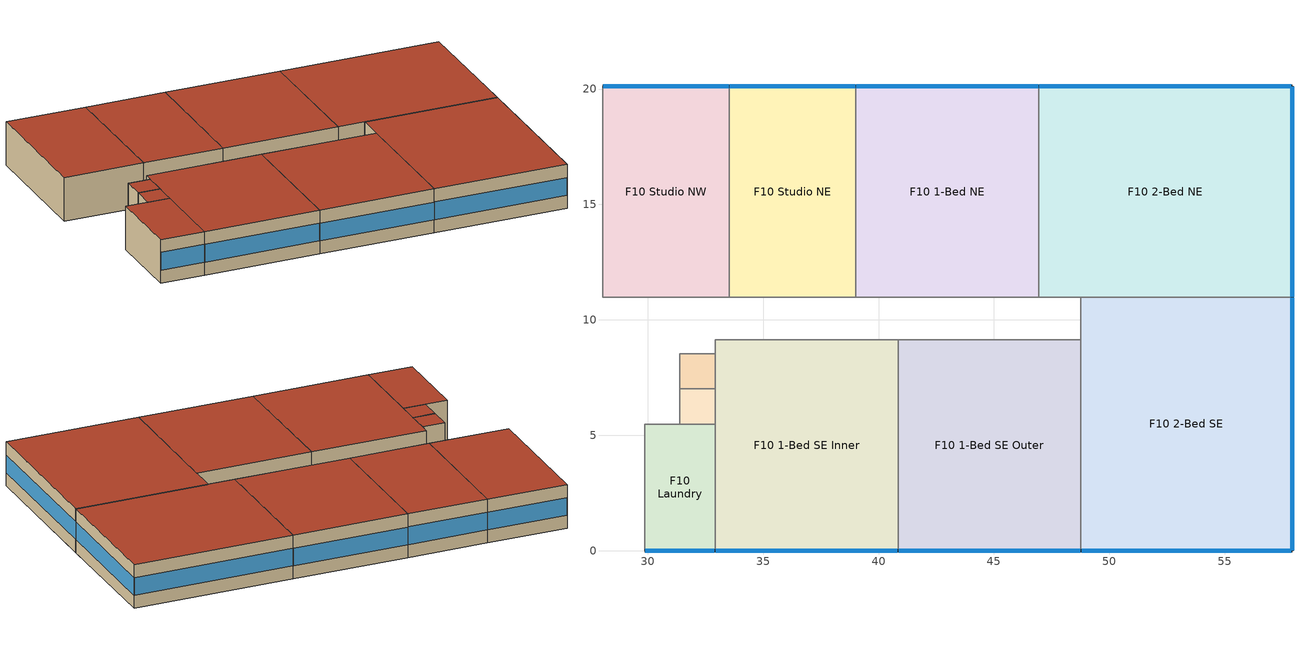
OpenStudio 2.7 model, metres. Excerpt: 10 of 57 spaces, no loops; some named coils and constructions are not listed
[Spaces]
F10 1-Bed NE
 floor adiabatic (TypicalFloorInterior): 46.94,20.12 46.94,10.97 39.01,10.97 39.01,20.12 z27.43
 wall outside (ResMetalFramedWall): 46.94,20.12 39.01,20.12 z27.43:30.48
 wall to F10 Studio NE (MetalFrameWallInterior): 39.01,20.12 39.01,10.97 z27.43:30.48
 wall to F10 2-Bed NE (MetalFrameWallInterior): 46.94,10.97 46.94,20.12 z27.43:30.48
 wall to F10 Corridor (MetalFrameWallInterior): 39.01,10.97 46.94,10.97 z27.43:30.48
 window (Res Fixed Window): 46.91,20.12 39.04,20.12 z28.35:29.57
 roof outside (FlatResWoodFramingAndOtherRoof): 46.94,10.97 46.94,20.12 39.01,20.12 39.01,10.97 z30.48
F10 Studio NE
 floor adiabatic (TypicalFloorInterior): 39.01,20.12 39.01,10.97 33.53,10.97 33.53,20.12 z27.43
 wall outside (ResMetalFramedWall): 39.01,20.12 33.53,20.12 z27.43:30.48
 wall to F10 Corridor: 33.53,10.97 39.01,10.97 z27.43:30.48
 wall to F10 Studio NW (MetalFrameWallInterior): 33.53,20.12 33.53,10.97 z27.43:30.48
 window (Res Fixed Window): 38.99,20.12 33.55,20.12 z28.35:29.58
 roof outside (FlatResWoodFramingAndOtherRoof): 39.01,10.97 39.01,20.12 33.53,20.12 33.53,10.97 z30.48
F10 2-Bed NE
 floor adiabatic (TypicalFloorInterior): 57.91,20.12 57.91,10.97 46.94,10.97 46.94,20.12 z27.43
 wall outside (ResMetalFramedWall): 57.91,10.97 57.91,20.12 46.94,20.12 z27.43:30.48
 wall to F10 2-Bed SE (MetalFrameWallInterior): 48.77,10.97 57.91,10.97 z27.43:30.48
 wall to F10 Corridor (MetalFrameWallInterior): 46.94,10.97 48.77,10.97 z27.43:30.48
 window (Res Fixed Window): 57.91,11 57.91,20.09 / 57.89,20.12 46.96,20.12 z28.35:29.57
 roof outside (FlatResWoodFramingAndOtherRoof): 57.91,10.97 57.91,20.12 46.94,20.12 46.94,10.97 z30.48
F10 1-Bed SE Inner
 floor adiabatic (TypicalFloorInterior): 40.84,9.14 40.84,0 32.92,0 32.92,9.14 z27.43
 wall outside (ResMetalFramedWall): 32.92,0 40.84,0 z27.43:30.48
 wall to F10 Elevator NE (MetalFrameWallInterior): 32.92,8.53 32.92,7.01 z27.43:30.48
 wall to F10 Corridor (MetalFrameWallInterior): 40.84,9.14 32.92,9.14 32.92,8.53 z27.43:30.48
 wall to F10 1-Bed SE Outer (MetalFrameWallInterior): 40.84,0 40.84,9.14 z27.43:30.48
 wall to F10 Elevator SE (MetalFrameWallInterior): 32.92,7.01 32.92,5.49 z27.43:30.48
 wall to F10 Laundry (MetalFrameWallInterior): 32.92,5.49 32.92,0 z27.43:30.48
 window (Res Fixed Window): 32.94,0 40.82,0 z28.35:29.57
 roof outside (FlatResWoodFramingAndOtherRoof): 40.84,0 40.84,9.14 32.92,9.14 32.92,0 z30.48
F10 Elevator NE
 floor adiabatic (TypicalFloorInterior): 32.92,8.53 32.92,7.01 31.39,7.01 31.39,8.53 z27.43
 wall to F10 Corridor: 32.92,8.53 31.39,8.53 31.39,7.01 z27.43:30.48
 wall to F10 Elevator SE (MetalFrameWallInterior): 31.39,7.01 32.92,7.01 z27.43:30.48
 roof outside (FlatResWoodFramingAndOtherRoof): 32.92,7.01 32.92,8.53 31.39,8.53 31.39,7.01 z30.48
F10 1-Bed SE Outer
 floor adiabatic (TypicalFloorInterior): 48.77,9.14 48.77,0 40.84,0 40.84,9.14 z27.43
 wall outside (ResMetalFramedWall): 40.84,0 48.77,0 z27.43:30.48
 wall to F10 Corridor (MetalFrameWallInterior): 48.77,9.14 40.84,9.14 z27.43:30.48
 wall to F10 2-Bed SE (MetalFrameWallInterior): 48.77,0 48.77,9.14 z27.43:30.48
 window (Res Fixed Window): 40.87,0 48.74,0 z28.35:29.57
 roof outside (FlatResWoodFramingAndOtherRoof): 48.77,0 48.77,9.14 40.84,9.14 40.84,0 z30.48
F10 Elevator SE
 floor adiabatic (TypicalFloorInterior): 32.92,7.01 32.92,5.49 31.39,5.49 31.39,7.01 z27.43
 wall to F10 Corridor: 31.39,7.01 31.39,5.49 z27.43:30.48
 wall to F10 Laundry (MetalFrameWallInterior): 31.39,5.49 32.92,5.49 z27.43:30.48
 roof outside (FlatResWoodFramingAndOtherRoof): 32.92,5.49 32.92,7.01 31.39,7.01 31.39,5.49 z30.48
F10 Laundry
 floor adiabatic (TypicalFloorInterior): 32.92,5.49 32.92,0 29.87,0 29.87,5.49 z27.43
 wall outside (ResMetalFramedWall): 29.87,0 32.92,0 z27.43:30.48
 wall to F10 Corridor: 31.39,5.49 29.87,5.49 z27.43:30.48
 wall to F10 Stairs (MetalFrameWallInterior): 29.87,5.49 29.87,0 z27.43:30.48
 window (Res Fixed Window): 29.9,0 32.89,0 z28.35:29.59
 roof outside (FlatResWoodFramingAndOtherRoof): 32.92,0 32.92,5.49 29.87,5.49 29.87,0 z30.48
F10 2-Bed SE
 floor adiabatic (TypicalFloorInterior): 57.91,10.97 57.91,0 48.77,0 48.77,10.97 z27.43
 wall outside (ResMetalFramedWall): 48.77,0 57.91,0 57.91,10.97 z27.43:30.48
 wall to F10 Corridor (MetalFrameWallInterior): 48.77,10.97 48.77,9.14 z27.43:30.48
 window (Res Fixed Window): 48.79,0 57.89,0 / 57.91,0.03 57.91,10.95 z28.35:29.57
 roof outside (FlatResWoodFramingAndOtherRoof): 57.91,0 57.91,10.97 48.77,10.97 48.77,0 z30.48
F10 Studio NW
 floor adiabatic (TypicalFloorInterior): 33.53,20.12 33.53,10.97 28.04,10.97 28.04,20.12 z27.43
 wall outside (ResMetalFramedWall): 33.53,20.12 28.04,20.12 z27.43:30.48
 wall to F10 2-Bed N Core: 28.04,20.12 28.04,10.97 z27.43:30.48
 wall to F10 Corridor: 28.04,10.97 33.53,10.97 z27.43:30.48
 window (Res Fixed Window): 33.5,20.12 28.07,20.12 z28.35:29.58
 roof outside (FlatResWoodFramingAndOtherRoof): 33.53,10.97 33.53,20.12 28.04,20.12 28.04,10.97 z30.48
[SizingPeriod:DesignDay] Barometric Pressure {Pa}=100559; Wind Direction {deg}=340; Sky Clearness=0; Rain Indicator=0; Snow Indicator=0; Day of Month=21; Day Type=SummerDesignDay; Daylight Saving Time Indicator=0; Humidity Indicating Type=Wetbulb; Dry-Bulb Temperature Range Modifier Type=DefaultMultipliers; Solar Model Indicator=ASHRAETau
Name | Maximum Dry-Bulb Temperature {C} | Daily Dry-Bulb Temperature Range {deltaC} | Humidity Indicating Conditions at Maximum Dry-Bulb | Wind Speed {m/s} | Month | ASHRAE Taub | ASHRAE Taud
CA_ARCATA-AP June .4% Condns DB=>MCWB | 20.8 | 7 | 15.5 | 3.1 | 6 | 0.352 | 2.502
CA_ARCATA-AP July .4% Condns DB=>MCWB | 20.9 | 5.8 | 15.9 | 2.6 | 7 | 0.364 | 2.473
CA_ARCATA-AP August .4% Condns DB=>MCWB | 21.6 | 6.3 | 16.2 | 2.4 | 8 | 0.353 | 2.51
CA_ARCATA-AP September .4% Condns DB=>MCWB | 23.7 | 8.1 | 16.3 | 2.2 | 9 | 0.342 | 2.514
CA_ARCATA-AP October .4% Condns DB=>MCWB | 25.2 | 9.2 | 15.1 | 2.3 | 10 | 0.336 | 2.562
CA_ARCATA-AP November .4% Condns DB=>MCWB | 20.1 | 8.3 | 13.7 | 2.5 | 11 | 0.317 | 2.59
[Coil:Cooling:DX:SingleSpeed] Availability Schedule=Always On Discrete; Rated Sensible Heat Ratio=autosize; Rated COP {W/W}=4.07563; Rated Evaporator Fan Power Per Volume Flow Rate {W/(m3/s)}=773.3; Total Cooling Capacity Function of Temperature Curve=CoilClgDXQRatio_fTwbToadbSI; Total Cooling Capacity Function of Flow Fraction Curve=CoilClgDXSnglQRatio_fCFMRatio; Energy Input Ratio Function of Flow Fraction Curve=CoilClgDXSnglEIRRatio_fCFMRatio; Part Load Fraction Correlation Curve=CoilClgDXSEEREIRRatio_fQFrac; Condenser Type=AirCooled; Evaporative Condenser Effectiveness=0; Evaporative Condenser Air Flow Rate {m3/s}=Autosize; Evaporative Condenser Pump Rated Power Consumption {W}=Autosize; Crankcase Heater Capacity {W}=0; Maximum Outdoor Dry-Bulb Temperature for Crankcase Heater Operation {C}=0; Basin Heater Capacity {W/K}=0; Basin Heater Setpoint Temperature {C}=10
Name | Rated Total Cooling Capacity {W} | Rated Air Flow Rate {m3/s} | Energy Input Ratio Function of Temperature Curve
CoilCooling 7 | 4836.17 | 0.217719 | CoilClgDXSEEREIR_fTwbToadbSI-7
CoilCooling 8 | 5017.55 | 0.225884 | CoilClgDXSEEREIR_fTwbToadbSI-8
CoilCooling 9 | 6156.78 | 0.27717 | CoilClgDXSEEREIR_fTwbToadbSI-9
CoilCooling 22 | 11007.5 | 0.566337 | CoilClgDXSEEREIR_fTwbToadbSI-22
CoilCooling 20 | 1651.13 | 0.0849505 | CoilClgDXSEEREIR_fTwbToadbSI-21
CoilCooling 10 | 2444.6 | 0.110053 | CoilClgDXSEEREIR_fTwbToadbSI-10
CoilCooling 11 | 52829.3 | 2.37831 | CoilClgDXSEEREIR_fTwbToadbSI-11
CoilCooling 12 | 52123.3 | 2.34653 | CoilClgDXSEEREIR_fTwbToadbSI-12
CoilCooling 13 | 11524.7 | 0.518831 | CoilClgDXSEEREIR_fTwbToadbSI-13
CoilCooling 14 | 25216.2 | 1.1352 | CoilClgDXSEEREIR_fTwbToadbSI-14
CoilCooling 15 | 34439.7 | 1.55043 | CoilClgDXSEEREIR_fTwbToadbSI-15
CoilCooling 16 | 37166.4 | 1.67319 | CoilClgDXSEEREIR_fTwbToadbSI-16
CoilCooling 17 | 45808.5 | 2.06224 | CoilClgDXSEEREIR_fTwbToadbSI-17
CoilCooling 21 | 88059.9 | 4.5307 | CoilClgDXSEEREIR_fTwbToadbSI-20
CoilCooling 19 | 13209 | 0.679604 | CoilClgDXSEEREIR_fTwbToadbSI-19
CoilCooling 18 | 13232.7 | 0.59572 | CoilClgDXSEEREIR_fTwbToadbSI-18
[ZoneHVAC:PackagedTerminalHeatPump] Availability Schedule=AllOnHVACAvail; Outdoor Air Flow Rate During Cooling Operation {m3/s}=0; Outdoor Air Flow Rate During Heating Operation {m3/s}=0; Outdoor Air Flow Rate When No Cooling or Heating is Needed {m3/s}=0; Minimum Outdoor Dry-Bulb Temperature for Compressor Operation {C}=-8.33333; Maximum Supply Air Temperature from Supplemental Heater {C}=35; Maximum Outdoor Dry-Bulb Temperature for Supplemental Heater Operation {C}=4.44444; Supply Air Fan Operating Mode Schedule=CyclingHVACAvail
Name | Supply Air Flow Rate During Cooling Operation {m3/s} | Supply Air Flow Rate During Heating Operation {m3/s} | Supply Air Flow Rate When No Cooling or Heating is Needed {m3/s} | Supply Air Fan | Heating Coil | Cooling Coil | Supplemental Heating Coil
ZnSys F10 1-Bed N | 0.148773 | 0.148773 | 0.148773 | Fan 1 | CoilHtg 1 | CoilCooling 1 | SupCoilHtg 1
ZnSys F2-9 1-Bed N | 0.78567 | 0.78567 | 0.78567 | Fan 2 | CoilHtg 2 | CoilCooling 2 | SupCoilHtg 2
ZnSys F10 1-Bed SE | 0.328051 | 0.328051 | 0.328051 | Fan 3 | CoilHtg 3 | CoilCooling 3 | SupCoilHtg 3
ZnSys F10 1-Bed SW | 0.324285 | 0.324285 | 0.324285 | Fan 4 | CoilHtg 4 | CoilCooling 4 | SupCoilHtg 4
ZnSys F10 2-Bed N Core | 0.0994941 | 0.0994941 | 0.0994941 | Fan 5 | CoilHtg 5 | CoilCooling 5 | SupCoilHtg 5
ZnSys F10 2-Bed NE | 0.14824 | 0.14824 | 0.14824 | Fan 6 | CoilHtg 6 | CoilCooling 6 | SupCoilHtg 6
ZnSys F10 2-Bed NW | 0.217719 | 0.217719 | 0.217719 | Fan 7 | CoilHtg 7 | CoilCooling 7 | SupCoilHtg 7
ZnSys F10 2-Bed SE | 0.225884 | 0.225884 | 0.225884 | Fan 8 | CoilHtg 8 | CoilCooling 8 | SupCoilHtg 8
ZnSys F10 2-Bed SW | 0.27717 | 0.27717 | 0.27717 | Fan 9 | CoilHtg 9 | CoilCooling 9 | SupCoilHtg 9
ZnSys F10 Corridor | 0.566337 | 0.566337 | 0.566337 | Fan 22 | CoilHtg 22 | CoilCooling 22 | SupCoilHtg 22
ZnSys F10 Laundry | 0.0849505 | 0.0849505 | 0.0849505 | Fan 20 | CoilHtg 20 | CoilCooling 20 | SupCoilHtg 20
ZnSys F10 Studio N | 0.110053 | 0.110053 | 0.110053 | Fan 10 | CoilHtg 10 | CoilCooling 10 | SupCoilHtg 10
ZnSys F2-9 1-Bed SE | 2.37831 | 2.37831 | 2.37831 | Fan 11 | CoilHtg 11 | CoilCooling 11 | SupCoilHtg 11
ZnSys F2-9 1-Bed SW | 2.34653 | 2.34653 | 2.34653 | Fan 12 | CoilHtg 12 | CoilCooling 12 | SupCoilHtg 12
ZnSys F2-9 2-Bed N Core | 0.518831 | 0.518831 | 0.518831 | Fan 13 | CoilHtg 13 | CoilCooling 13 | SupCoilHtg 13
ZnSys F2-9 2-Bed NE | 1.1352 | 1.1352 | 1.1352 | Fan 14 | CoilHtg 14 | CoilCooling 14 | SupCoilHtg 14
ZnSys F2-9 2-Bed NW | 1.55043 | 1.55043 | 1.55043 | Fan 15 | CoilHtg 15 | CoilCooling 15 | SupCoilHtg 15
ZnSys F2-9 2-Bed SE | 1.67319 | 1.67319 | 1.67319 | Fan 16 | CoilHtg 16 | CoilCooling 16 | SupCoilHtg 16
ZnSys F2-9 2-Bed SW | 2.06224 | 2.06224 | 2.06224 | Fan 17 | CoilHtg 17 | CoilCooling 17 | SupCoilHtg 17
ZnSys F2-9 Corridor | 4.5307 | 4.5307 | 4.5307 | Fan 21 | CoilHtg 21 | CoilCooling 21 | SupCoilHtg 21
ZnSys F2-9 Laundry | 0.679604 | 0.679604 | 0.679604 | Fan 19 | CoilHtg 19 | CoilCooling 19 | SupCoilHtg 19
ZnSys F2-9 Studio N | 0.59572 | 0.59572 | 0.59572 | Fan 18 | CoilHtg 18 | CoilCooling 18 | SupCoilHtg 18
[Curve:Biquadratic]
CoilClgDXQRatio_fTwbToadbSI: Coefficient1 Constant=0.86779; Coefficient2 x=0.014245; Coefficient3 x**2=0.000554; Coefficient4 y=-0.007569; Coefficient5 y**2=3.2e-005; Coefficient6 x*y=-0.000191; Minimum Value of x=13.89; Maximum Value of x=25; Minimum Value of y=23.89; Maximum Value of y=46.11; Minimum Curve Output=0.77; Maximum Curve Output=1.29
[Curve:Cubic]
Name | Coefficient1 Constant | Coefficient2 x | Coefficient3 x**2 | Coefficient4 x**3 | Minimum Value of x | Maximum Value of x | Minimum Curve Output | Maximum Curve Output
CoilClgDXSEEREIRRatio_fQFrac | 1 | 0 | 0 | 0 | 0.7 | 1 | 1 | 1
CoilHtgHPQRatio_fToadbSI | 0.729009 | 0.031928 | 0.000136 | -9e-006 | 0 | 10 | 0.17 | 1.05
CoilHtgHPEIRRatio_fToadbSI | 1.21829 | -0.036117 | 0.00142 | -2.7e-05 | 0 | 10 | 0.97 | 3.18
Fan On Off Efficiency Curve; Fan On Off Efficiency Curve 1; Fan On Off Efficiency Curve 2; Fan On Off Efficiency Curve 3; Fan On Off Efficiency Curve 4; Fan On Off Efficiency Curve 5; Fan On Off Efficiency Curve 6; Fan On Off Efficiency Curve 7; Fan On Off Efficiency Curve 8; Fan On Off Efficiency Curve 9; Fan On Off Efficiency Curve 10; Fan On Off Efficiency Curve 11; Fan On Off Efficiency Curve 12; Fan On Off Efficiency Curve 13; Fan On Off Efficiency Curve 14; Fan On Off Efficiency Curve 15; Fan On Off Efficiency Curve 16; Fan On Off Efficiency Curve 17; Fan On Off Efficiency Curve 18; Fan On Off Efficiency Curve 19; Fan On Off Efficiency Curve 20; Fan On Off Efficiency Curve 21 | 1 | 0 | 0 | 0 | 0 | 1
[Curve:Quadratic] Minimum Value of x=0
Name | Coefficient1 Constant | Coefficient2 x | Coefficient3 x**2 | Maximum Value of x | Minimum Curve Output | Maximum Curve Output
CoilClgDXSnglQRatio_fCFMRatio | 0.8 | 0.2 | 0 | 100 | 0.8
CoilClgDXSnglEIRRatio_fCFMRatio | 1.156 | -0.1816 | 0.0256 | 100
CoilHtgHPQRatio_fCFMRatio | 0.84 | 0.16 | 0 | 100 | 0.84
CoilHtgHPEIRRatio_fQFrac | 0.85 | 0.15 | 0 | 1 | 0.85 | 1
CoilHtgHPEIRRatio_fCFMRatio | 1.3824 | -0.4336 | 0.0512 | 1 | 1.38
[Table:MultiVariableLookup]
CoilClgDXSEEREIR_fTwbToadbSI; CoilClgDXSEEREIR_fTwbToadbSI-2; CoilClgDXSEEREIR_fTwbToadbSI-3; CoilClgDXSEEREIR_fTwbToadbSI-4; CoilClgDXSEEREIR_fTwbToadbSI-5; CoilClgDXSEEREIR_fTwbToadbSI-6; CoilClgDXSEEREIR_fTwbToadbSI-7; CoilClgDXSEEREIR_fTwbToadbSI-8; CoilClgDXSEEREIR_fTwbToadbSI-9; CoilClgDXSEEREIR_fTwbToadbSI-10; CoilClgDXSEEREIR_fTwbToadbSI-11; CoilClgDXSEEREIR_fTwbToadbSI-12; CoilClgDXSEEREIR_fTwbToadbSI-13; CoilClgDXSEEREIR_fTwbToadbSI-14; CoilClgDXSEEREIR_fTwbToadbSI-15; CoilClgDXSEEREIR_fTwbToadbSI-16; CoilClgDXSEEREIR_fTwbToadbSI-17; CoilClgDXSEEREIR_fTwbToadbSI-18; CoilClgDXSEEREIR_fTwbToadbSI-19; CoilClgDXSEEREIR_fTwbToadbSI-20; CoilClgDXSEEREIR_fTwbToadbSI-21; CoilClgDXSEEREIR_fTwbToadbSI-22: EvaluateCurveToLimits, BiQuadratic, 1, Temperature, Temperature, Dimensionless, 2, 19.44, 35, 1, 19.44, 27.78, 0.78414, 19.44, 43.33, 1.21791, 13.89, 35, 1.16301, 13.89, 27.78, 0.916875, 13.89, 43.33, 1.41138, 25, 35, 0.884805, 25, 27.78, 0.690413, 25, 43.33, 1.08116
[Schedule:Day]
ResidentialLivingReceptacleSun; ResidentialLivingReceptacleSat: 1, 0, 0.54, 2, 0, 0.5, 3, 0, 0.47, 4, 0, 0.47, 5, 0, 0.45, 6, 0, 0.48, 7, 0, 0.55, 8, 0, 0.59, 9, 0, 0.56, 10, 0, 0.54, 11, 0, 0.55, 12, 0, 0.55, 13, 0, 0.54, 14, 0, 0.56, 15, 0, 0.59, 16, 0, 0.62, 17, 0, 0.7, 18, 0, 0.8, 19, 0, 0.85, 20, 0, 0.86, 21, 0, 0.87, 22, 0, 0.86, 23, 0, 0.77, 24, 0, 0.65
ResidentialLivingReceptacleWD: 1, 0, 0.54, 2, 0, 0.49, 3, 0, 0.47, 4, 0, 0.47, 5, 0, 0.44, 6, 0, 0.49, 7, 0, 0.55, 8, 0, 0.59, 9, 0, 0.55, 10, 0, 0.53, 11, 0, 0.54, 12, 0, 0.53, 13, 0, 0.53, 14, 0, 0.55, 15, 0, 0.58, 16, 0, 0.61, 17, 0, 0.71, 18, 0, 0.82, 19, 0, 0.87, 20, 0, 0.87, 21, 0, 0.88, 22, 0, 0.86, 23, 0, 0.77, 24, 0, 0.65
OffDay; OfficeGasEquipSun; CyclingHVACAvailAll: 1, 0, 0, 2, 0, 0, 3, 0, 0, 4, 0, 0, 5, 0, 0, 6, 0, 0, 7, 0, 0, 8, 0, 0, 9, 0, 0, 10, 0, 0, 11, 0, 0, 12, 0, 0, 13, 0, 0, 14, 0, 0, 15, 0, 0, 16, 0, 0, 17, 0, 0, 18, 0, 0, 19, 0, 0, 20, 0, 0, 21, 0, 0, 22, 0, 0, 23, 0, 0, 24, 0, 0
ResidentialLivingGasEquipSun; ResidentialLivingGasEquipSat: 1, 0, 0.02, 2, 0, 0.02, 3, 0, 0.01, 4, 0, 0.01, 5, 0, 0.01, 6, 0, 0.02, 7, 0, 0.04, 8, 0, 0.12, 9, 0, 0.21, 10, 0, 0.21, 11, 0, 0.2, 12, 0, 0.24, 13, 0, 0.28, 14, 0, 0.26, 15, 0, 0.28, 16, 0, 0.3, 17, 0, 0.4, 18, 0, 0.62, 19, 0, 0.57, 20, 0, 0.32, 21, 0, 0.14, 22, 0, 0.06, 23, 0, 0.04, 24, 0, 0.02
ResidentialLivingGasEquipWD: 1, 0, 0.02, 2, 0, 0.02, 3, 0, 0.02, 4, 0, 0.02, 5, 0, 0.02, 6, 0, 0.06, 7, 0, 0.08, 8, 0, 0.11, 9, 0, 0.12, 10, 0, 0.1, 11, 0, 0.09, 12, 0, 0.13, 13, 0, 0.16, 14, 0, 0.15, 15, 0, 0.16, 16, 0, 0.23, 17, 0, 0.5, 18, 0, 0.84, 19, 0, 0.79, 20, 0, 0.43, 21, 0, 0.18, 22, 0, 0.09, 23, 0, 0.05, 24, 0, 0.04
AllOnHVACAvailDay: 1, 0, 1, 2, 0, 1, 3, 0, 1, 4, 0, 1, 5, 0, 1, 6, 0, 1, 7, 0, 1, 8, 0, 1, 9, 0, 1, 10, 0, 1, 11, 0, 1, 12, 0, 1, 13, 0, 1, 14, 0, 1, 15, 0, 1, 16, 0, 1, 17, 0, 1, 18, 0, 1, 19, 0, 1, 20, 0, 1, 21, 0, 1, 22, 0, 1, 23, 0, 1, 24, 0, 1
OfficeReceptacleSun: 1, 0, 0.05, 2, 0, 0.05, 3, 0, 0.05, 4, 0, 0.05, 5, 0, 0.05, 6, 0, 0.05, 7, 0, 0.05, 8, 0, 0.05, 9, 0, 0.05, 10, 0, 0.05, 11, 0, 0.05, 12, 0, 0.05, 13, 0, 0.05, 14, 0, 0.05, 15, 0, 0.05, 16, 0, 0.05, 17, 0, 0.05, 18, 0, 0.05, 19, 0, 0.05, 20, 0, 0.05, 21, 0, 0.05, 22, 0, 0.05, 23, 0, 0.05, 24, 0, 0.05
OfficeReceptacleWD: 1, 0, 0.05, 2, 0, 0.05, 3, 0, 0.05, 4, 0, 0.05, 5, 0, 0.05, 6, 0, 0.1, 7, 0, 0.1, 8, 0, 0.3, 9, 0, 0.9, 10, 0, 0.9, 11, 0, 0.9, 12, 0, 0.9, 13, 0, 0.9, 14, 0, 0.9, 15, 0, 0.9, 16, 0, 0.9, 17, 0, 0.9, 18, 0, 0.5, 19, 0, 0.3, 20, 0, 0.3, 21, 0, 0.2, 22, 0, 0.2, 23, 0, 0.1, 24, 0, 0.05
OfficeReceptacleSat: 1, 0, 0.05, 2, 0, 0.05, 3, 0, 0.05, 4, 0, 0.05, 5, 0, 0.05, 6, 0, 0.05, 7, 0, 0.1, 8, 0, 0.1, 9, 0, 0.3, 10, 0, 0.3, 11, 0, 0.3, 12, 0, 0.3, 13, 0, 0.15, 14, 0, 0.15, 15, 0, 0.15, 16, 0, 0.15, 17, 0, 0.15, 18, 0, 0.05, 19, 0, 0.05, 20, 0, 0.05, 21, 0, 0.05, 22, 0, 0.05, 23, 0, 0.05, 24, 0, 0.05
OfficeGasEquipWD: 1, 0, 0, 2, 0, 0, 3, 0, 0, 4, 0, 0, 5, 0, 0, 6, 0, 0, 7, 0, 0, 8, 0, 0.5, 9, 0, 0.5, 10, 0, 0.5, 11, 0, 0.9, 12, 0, 0.9, 13, 0, 0.9, 14, 0, 0.9, 15, 0, 0.75, 16, 0, 0.75, 17, 0, 0.75, 18, 0, 0.75, 19, 0, 0, 20, 0, 0, 21, 0, 0, 22, 0, 0, 23, 0, 0, 24, 0, 0
OfficeGasEquipSat: 1, 0, 0, 2, 0, 0, 3, 0, 0, 4, 0, 0, 5, 0, 0, 6, 0, 0, 7, 0, 0, 8, 0, 0, 9, 0, 0.5, 10, 0, 0.5, 11, 0, 0.9, 12, 0, 0.9, 13, 0, 0.9, 14, 0, 0.9, 15, 0, 0.75, 16, 0, 0.75, 17, 0, 0.75, 18, 0, 0, 19, 0, 0, 20, 0, 0, 21, 0, 0, 22, 0, 0, 23, 0, 0, 24, 0, 0
ResidentialLivingClgSetptSun; ResidentialLivingClgSetptWD; ResidentialLivingClgSetptSat: 1, 0, 25.5556, 2, 0, 25.5556, 3, 0, 25.5556, 4, 0, 25.5556, 5, 0, 25.5556, 6, 0, 25.5556, 7, 0, 25.5556, 8, 0, 28.3333, 9, 0, 28.3333, 10, 0, 28.3333, 11, 0, 28.3333, 12, 0, 28.3333, 13, 0, 28.3333, 14, 0, 27.7778, 15, 0, 27.2222, 16, 0, 26.6667, 17, 0, 26.1111, 18, 0, 25.5556, 19, 0, 25.5556, 20, 0, 25.5556, 21, 0, 25.5556, 22, 0, 25.5556, 23, 0, 25.5556, 24, 0, 25.5556
OfficeClgSetptSun: 1, 0, 29.4444, 2, 0, 29.4444, 3, 0, 29.4444, 4, 0, 29.4444, 5, 0, 29.4444, 6, 0, 29.4444, 7, 0, 29.4444, 8, 0, 29.4444, 9, 0, 29.4444, 10, 0, 29.4444, 11, 0, 29.4444, 12, 0, 29.4444, 13, 0, 29.4444, 14, 0, 29.4444, 15, 0, 29.4444, 16, 0, 29.4444, 17, 0, 29.4444, 18, 0, 29.4444, 19, 0, 29.4444, 20, 0, 29.4444, 21, 0, 29.4444, 22, 0, 29.4444, 23, 0, 29.4444, 24, 0, 29.4444
OfficeClgSetptWD: 1, 0, 29.4444, 2, 0, 29.4444, 3, 0, 29.4444, 4, 0, 29.4444, 5, 0, 29.4444, 6, 0, 23.8889, 7, 0, 23.8889, 8, 0, 23.8889, 9, 0, 23.8889, 10, 0, 23.8889, 11, 0, 23.8889, 12, 0, 23.8889, 13, 0, 23.8889, 14, 0, 23.8889, 15, 0, 23.8889, 16, 0, 23.8889, 17, 0, 23.8889, 18, 0, 23.8889, 19, 0, 23.8889, 20, 0, 23.8889, 21, 0, 23.8889, 22, 0, 23.8889, 23, 0, 23.8889, 24, 0, 23.8889
OfficeClgSetptSat: 1, 0, 29.4444, 2, 0, 29.4444, 3, 0, 29.4444, 4, 0, 29.4444, 5, 0, 29.4444, 6, 0, 23.8889, 7, 0, 23.8889, 8, 0, 23.8889, 9, 0, 23.8889, 10, 0, 23.8889, 11, 0, 23.8889, 12, 0, 23.8889, 13, 0, 23.8889, 14, 0, 23.8889, 15, 0, 23.8889, 16, 0, 23.8889, 17, 0, 23.8889, 18, 0, 23.8889, 19, 0, 23.8889, 20, 0, 29.4444, 21, 0, 29.4444, 22, 0, 29.4444, 23, 0, 29.4444, 24, 0, 29.4444
ResidentialLivingHtgSetptSun; ResidentialLivingHtgSetptWD; ResidentialLivingHtgSetptSat: 1, 0, 18.3333, 2, 0, 18.3333, 3, 0, 18.3333, 4, 0, 18.3333, 5, 0, 18.3333, 6, 0, 18.3333, 7, 0, 18.3333, 8, 0, 20, 9, 0, 20, 10, 0, 20, 11, 0, 20, 12, 0, 20, 13, 0, 20, 14, 0, 20, 15, 0, 20, 16, 0, 20, 17, 0, 20, 18, 0, 20, 19, 0, 20, 20, 0, 20, 21, 0, 20, 22, 0, 20, 23, 0, 20, 24, 0, 18.3333
OfficeHtgSetptSun: 1, 0, 15.5556, 2, 0, 15.5556, 3, 0, 15.5556, 4, 0, 15.5556, 5, 0, 15.5556, 6, 0, 15.5556, 7, 0, 15.5556, 8, 0, 15.5556, 9, 0, 15.5556, 10, 0, 15.5556, 11, 0, 15.5556, 12, 0, 15.5556, 13, 0, 15.5556, 14, 0, 15.5556, 15, 0, 15.5556, 16, 0, 15.5556, 17, 0, 15.5556, 18, 0, 15.5556, 19, 0, 15.5556, 20, 0, 15.5556, 21, 0, 15.5556, 22, 0, 15.5556, 23, 0, 15.5556, 24, 0, 15.5556
OfficeHtgSetptWD: 1, 0, 15.5556, 2, 0, 15.5556, 3, 0, 15.5556, 4, 0, 15.5556, 5, 0, 15.5556, 6, 0, 21.1111, 7, 0, 21.1111, 8, 0, 21.1111, 9, 0, 21.1111, 10, 0, 21.1111, 11, 0, 21.1111, 12, 0, 21.1111, 13, 0, 21.1111, 14, 0, 21.1111, 15, 0, 21.1111, 16, 0, 21.1111, 17, 0, 21.1111, 18, 0, 21.1111, 19, 0, 21.1111, 20, 0, 21.1111, 21, 0, 21.1111, 22, 0, 21.1111, 23, 0, 21.1111, 24, 0, 21.1111
OfficeHtgSetptSat: 1, 0, 15.5556, 2, 0, 15.5556, 3, 0, 15.5556, 4, 0, 15.5556, 5, 0, 15.5556, 6, 0, 21.1111, 7, 0, 21.1111, 8, 0, 21.1111, 9, 0, 21.1111, 10, 0, 21.1111, 11, 0, 21.1111, 12, 0, 21.1111, 13, 0, 21.1111, 14, 0, 21.1111, 15, 0, 21.1111, 16, 0, 21.1111, 17, 0, 21.1111, 18, 0, 21.1111, 19, 0, 21.1111, 20, 0, 15.5556, 21, 0, 15.5556, 22, 0, 15.5556, 23, 0, 15.5556, 24, 0, 15.5556
[Schedule:Week]
OffWk: OffDay, OffDay, OffDay, OffDay, OffDay, OffDay, OffDay, OffDay, OffDay, OffDay, OffDay, OffDay
CyclingHVACAvailWk: CyclingHVACAvailAll, CyclingHVACAvailAll, CyclingHVACAvailAll, CyclingHVACAvailAll, CyclingHVACAvailAll, CyclingHVACAvailAll, CyclingHVACAvailAll, CyclingHVACAvailAll, CyclingHVACAvailAll, CyclingHVACAvailAll, CyclingHVACAvailAll, CyclingHVACAvailAll
AllOnHVACAvailWk: AllOnHVACAvailDay, AllOnHVACAvailDay, AllOnHVACAvailDay, AllOnHVACAvailDay, AllOnHVACAvailDay, AllOnHVACAvailDay, AllOnHVACAvailDay, AllOnHVACAvailDay, AllOnHVACAvailDay, AllOnHVACAvailDay, AllOnHVACAvailDay, AllOnHVACAvailDay
[Schedule:Year]
Off: 12, 31, OffWk
CyclingHVACAvail: 12, 31, CyclingHVACAvailWk
AllOnHVACAvail: 12, 31, AllOnHVACAvailWk
[Schedule:Constant]
Always On Discrete: Value=1
[Curve:Exponent] Coefficient1 Constant=1; Coefficient2 Constant=0; Coefficient3 Constant=0; Minimum Value of x=0; Maximum Value of x=1
Fan On Off Power Curve; Fan On Off Power Curve 1; Fan On Off Power Curve 2; Fan On Off Power Curve 3; Fan On Off Power Curve 4; Fan On Off Power Curve 5; Fan On Off Power Curve 6; Fan On Off Power Curve 7; Fan On Off Power Curve 8; Fan On Off Power Curve 9; Fan On Off Power Curve 10; Fan On Off Power Curve 11; Fan On Off Power Curve 12; Fan On Off Power Curve 13; Fan On Off Power Curve 14; Fan On Off Power Curve 15; Fan On Off Power Curve 16; Fan On Off Power Curve 17; Fan On Off Power Curve 18; Fan On Off Power Curve 19; Fan On Off Power Curve 20; Fan On Off Power Curve 21
